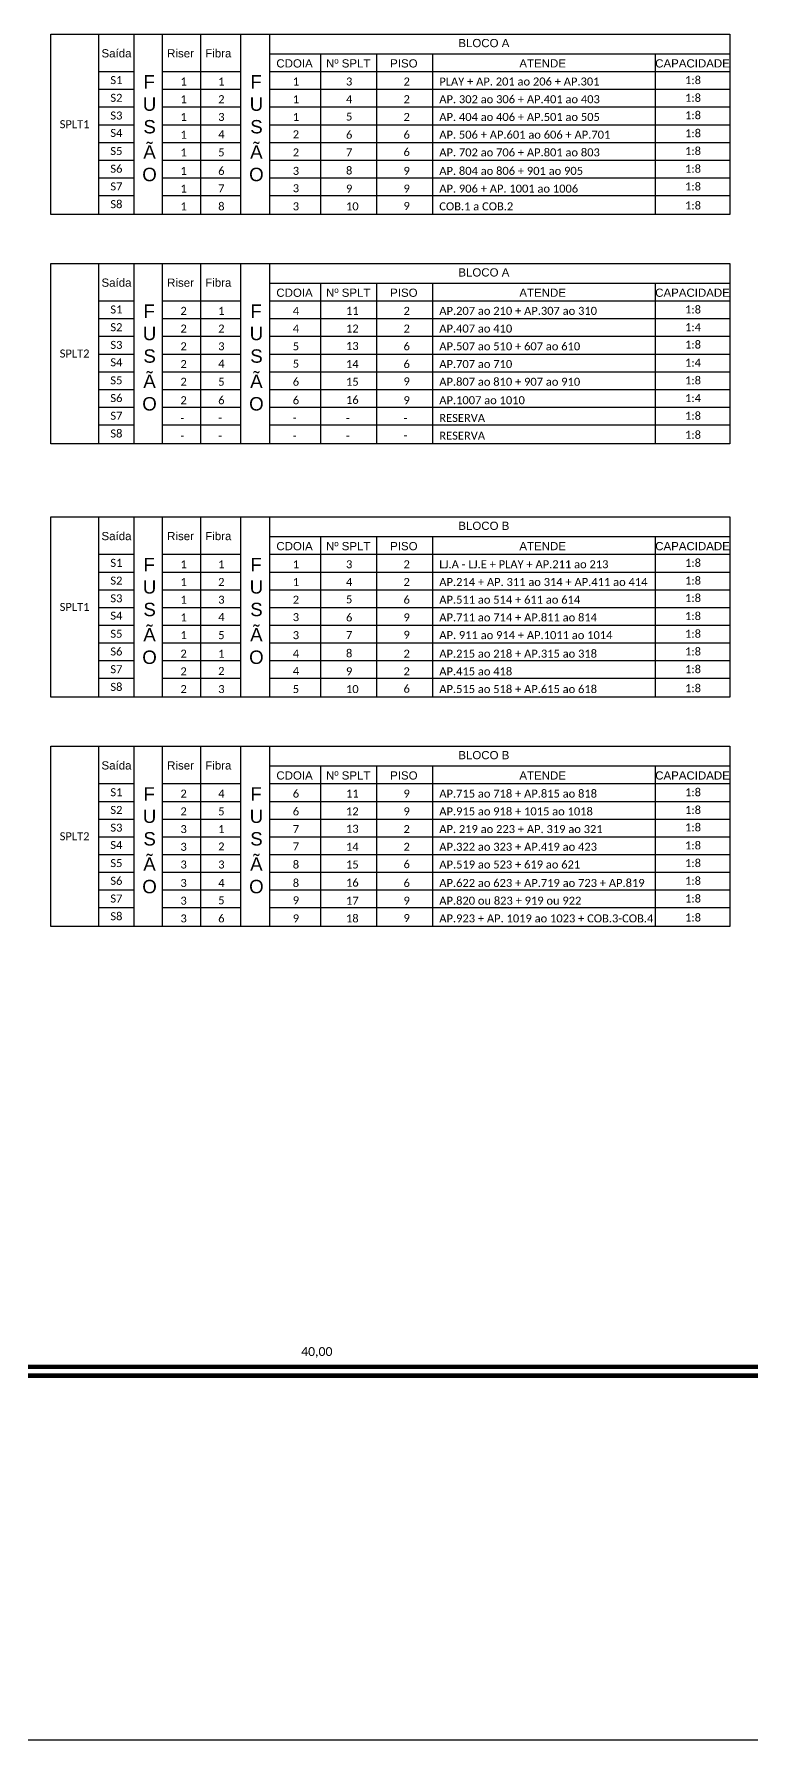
# Model space of a CAD drawing. Header units: millimetres. Extents: x -1286 to 1358, y -500 to 94.
# Drawn here: x 797.9 to 960.4, y -499.8 to -113.7 of the extents above; entities that cross this region are included whole.
import ezdxf
from ezdxf.enums import TextEntityAlignment as Align

# ---------------------------------------------------------------- set-up
doc = ezdxf.new("R2010")
doc.units = ezdxf.units.MM
doc.styles.add('ARIAL', font='arial.ttf')
doc.styles.add('WMF-Calibri0', font='calibri.ttf')

msp = doc.modelspace()

# ---------------------------------------------------------------- linework, layer by layer
for p, q in [((801.73, -113.71), (955.46, -113.71)), ((801.73, -154.55), (801.73, -113.71)), ((812.51, -113.71), (812.51, -154.55)), ((820.47, -113.71), (820.47, -154.55)), ((827.01, -154.55), (827.01, -113.71)), ((835.56, -113.71), (835.56, -154.55)), ((844.67, -113.71), (844.67, -154.55)), ((851.21, -113.71), (851.21, -154.55)), ((955.46, -113.71), (955.46, -154.55)), ((851.21, -118.16), (955.46, -118.16)), ((862.74, -118.16), (862.74, -154.55)), ((875.45, -118.16), (875.45, -154.55)), ((888.13, -118.16), (888.13, -154.55)), ((938.49, -118.16), (938.49, -154.55)), ((812.51, -122.18), (820.47, -122.18)), ((827.01, -122.18), (844.67, -122.18)), ((851.21, -122.18), (955.46, -122.18)), ((812.51, -126.19), (820.47, -126.19)), ((827.01, -126.19), (844.67, -126.19)), ((851.21, -126.19), (955.46, -126.19)), ((812.51, -130.2), (820.47, -130.2)), ((827.01, -130.2), (844.67, -130.2)), ((851.21, -130.2), (955.46, -130.2)), ((812.51, -134.21), (820.47, -134.21)), ((827.01, -134.21), (844.67, -134.21)), ((851.21, -134.21), (955.46, -134.21)), ((812.51, -138.22), (820.47, -138.22)), ((827.01, -138.22), (844.67, -138.22)), ((851.21, -138.22), (955.46, -138.22)), ((812.51, -142.23), (820.47, -142.23)), ((827.01, -142.23), (844.67, -142.23)), ((851.21, -142.23), (955.46, -142.23)), ((812.51, -146.24), (820.47, -146.24)), ((827.01, -146.24), (844.67, -146.24)), ((851.21, -146.24), (955.46, -146.24)), ((812.51, -150.25), (820.47, -150.25)), ((827.01, -150.25), (844.67, -150.25)), ((851.21, -150.25), (955.46, -150.25)), ((955.46, -154.55), (801.73, -154.55)), ((801.73, -165.62), (955.46, -165.62)), ((801.73, -206.46), (801.73, -165.62)), ((812.51, -165.62), (812.51, -206.46)), ((820.47, -165.62), (820.47, -206.46)), ((827.01, -206.46), (827.01, -165.62)), ((835.56, -165.62), (835.56, -206.46)), ((844.67, -165.62), (844.67, -206.46)), ((851.21, -165.62), (851.21, -206.46)), ((955.46, -165.62), (955.46, -206.46)), ((851.21, -170.08), (955.46, -170.08)), ((862.74, -170.08), (862.74, -206.46)), ((875.45, -170.08), (875.45, -206.46)), ((888.13, -170.08), (888.13, -206.46)), ((938.49, -170.08), (938.49, -206.46)), ((812.51, -174.09), (820.47, -174.09)), ((827.01, -174.09), (844.67, -174.09)), ((851.21, -174.09), (955.46, -174.09)), ((812.51, -178.1), (820.47, -178.1)), ((827.01, -178.1), (844.67, -178.1)), ((851.21, -178.1), (955.46, -178.1)), ((812.51, -182.11), (820.47, -182.11)), ((827.01, -182.11), (844.67, -182.11)), ((851.21, -182.11), (955.46, -182.11)), ((812.51, -186.12), (820.47, -186.12)), ((827.01, -186.12), (844.67, -186.12)), ((851.21, -186.12), (955.46, -186.12)), ((812.51, -190.13), (820.47, -190.13)), ((827.01, -190.13), (844.67, -190.13)), ((851.21, -190.13), (955.46, -190.13)), ((812.51, -194.14), (820.47, -194.14)), ((827.01, -194.14), (844.67, -194.14)), ((851.21, -194.14), (955.46, -194.14)), ((812.51, -198.15), (820.47, -198.15)), ((827.01, -198.15), (844.67, -198.15)), ((851.21, -198.15), (955.46, -198.15)), ((812.51, -202.16), (820.47, -202.16)), ((827.01, -202.16), (844.67, -202.16)), ((851.21, -202.16), (955.46, -202.16)), ((955.46, -206.46), (801.73, -206.46)), ((801.73, -222.98), (955.46, -222.98)), ((801.73, -263.82), (801.73, -222.98)), ((812.51, -222.98), (812.51, -263.82)), ((820.47, -222.98), (820.47, -263.82)), ((827.01, -263.82), (827.01, -222.98)), ((835.56, -222.98), (835.56, -263.82)), ((844.67, -222.98), (844.67, -263.82)), ((851.21, -222.98), (851.21, -263.82)), ((955.46, -222.98), (955.46, -263.82)), ((851.21, -227.44), (955.46, -227.44)), ((862.74, -227.44), (862.74, -263.82)), ((875.45, -227.44), (875.45, -263.82)), ((888.13, -227.44), (888.13, -263.82)), ((938.49, -227.44), (938.49, -263.82)), ((812.51, -231.45), (820.47, -231.45)), ((827.01, -231.45), (844.67, -231.45)), ((851.21, -231.45), (955.46, -231.45)), ((812.51, -235.46), (820.47, -235.46)), ((827.01, -235.46), (844.67, -235.46)), ((851.21, -235.46), (955.46, -235.46)), ((812.51, -239.47), (820.47, -239.47)), ((827.01, -239.47), (844.67, -239.47)), ((851.21, -239.47), (955.46, -239.47)), ((812.51, -243.48), (820.47, -243.48)), ((827.01, -243.48), (844.67, -243.48)), ((851.21, -243.48), (955.46, -243.48)), ((812.51, -247.49), (820.47, -247.49)), ((827.01, -247.49), (844.67, -247.49)), ((851.21, -247.49), (955.46, -247.49)), ((812.51, -251.5), (820.47, -251.5)), ((827.01, -251.5), (844.67, -251.5)), ((851.21, -251.5), (955.46, -251.5)), ((812.51, -255.51), (820.47, -255.51)), ((827.01, -255.51), (844.67, -255.51)), ((851.21, -255.51), (955.46, -255.51)), ((812.51, -259.52), (820.47, -259.52)), ((827.01, -259.52), (844.67, -259.52)), ((851.21, -259.52), (955.46, -259.52)), ((955.46, -263.82), (801.73, -263.82)), ((801.73, -274.89), (955.46, -274.89)), ((801.73, -315.73), (801.73, -274.89)), ((812.51, -274.89), (812.51, -315.73)), ((820.47, -274.89), (820.47, -315.73)), ((827.01, -315.73), (827.01, -274.89)), ((835.56, -274.89), (835.56, -315.73)), ((844.67, -274.89), (844.67, -315.73)), ((851.21, -274.89), (851.21, -315.73)), ((955.46, -274.89), (955.46, -315.73)), ((851.21, -279.35), (955.46, -279.35)), ((862.74, -279.35), (862.74, -315.73)), ((875.45, -279.35), (875.45, -315.73)), ((888.13, -279.35), (888.13, -315.73)), ((938.49, -279.35), (938.49, -315.73)), ((812.51, -283.36), (820.47, -283.36)), ((827.01, -283.36), (844.67, -283.36)), ((851.21, -283.36), (955.46, -283.36)), ((812.51, -287.37), (820.47, -287.37)), ((827.01, -287.37), (844.67, -287.37)), ((851.21, -287.37), (955.46, -287.37)), ((812.51, -291.38), (820.47, -291.38)), ((827.01, -291.38), (844.67, -291.38)), ((851.21, -291.38), (955.46, -291.38)), ((812.51, -295.39), (820.47, -295.39)), ((827.01, -295.39), (844.67, -295.39)), ((851.21, -295.39), (955.46, -295.39)), ((812.51, -299.4), (820.47, -299.4)), ((827.01, -299.4), (844.67, -299.4)), ((851.21, -299.4), (955.46, -299.4)), ((812.51, -303.41), (820.47, -303.41)), ((827.01, -303.41), (844.67, -303.41)), ((851.21, -303.41), (955.46, -303.41)), ((812.51, -307.42), (820.47, -307.42)), ((827.01, -307.42), (844.67, -307.42)), ((851.21, -307.42), (955.46, -307.42)), ((812.51, -311.43), (820.47, -311.43)), ((827.01, -311.43), (844.67, -311.43)), ((851.21, -311.43), (955.46, -311.43)), ((955.46, -315.73), (801.73, -315.73)), ((517.43, -499.81), (1358.43, -499.81))]:
    msp.add_line(p, q)
at = {"color": 5, "const_width": 1}
msp.add_lwpolyline([(1125.83, -358.87), (1168.45, -358.87), (1168.45, -417.37), (693.71, -417.37)], dxfattribs=at)
at = {"color": 6, "const_width": 1}
msp.add_lwpolyline([(1140.74, -365.17), (1140.74, -360.87), (1166.45, -360.87), (1166.45, -415.37), (699.05, -415.37)], dxfattribs=at)

# ---------------------------------------------------------------- texts
at = {"style": 'ARIAL'}
for s, p in [('BLOCO A', (899.74, -115.73)), ('Saída', (816.57, -118.05)), ('Riser', (831.07, -118.05)), ('Fibra', (839.62, -118.05)), ('CDOIA', (856.88, -120.33)), ('Nº SPLT', (869.04, -120.33)), ('PISO', (881.63, -120.33)), ('ATENDE', (913.05, -120.33)), ('CAPACIDADE', (946.98, -120.33)), ('Saída', (816.57, -169.96)), ('Riser', (831.07, -169.96)), ('Fibra', (839.62, -169.96)), ('BLOCO A', (899.74, -167.64)), ('CDOIA', (856.88, -172.24)), ('Nº SPLT', (869.04, -172.24)), ('PISO', (881.63, -172.24)), ('ATENDE', (913.05, -172.24)), ('CAPACIDADE', (946.98, -172.24)), ('Saída', (816.57, -227.32)), ('Riser', (831.07, -227.32)), ('Fibra', (839.62, -227.32)), ('BLOCO B', (899.74, -225)), ('CDOIA', (856.88, -229.6)), ('Nº SPLT', (869.04, -229.6)), ('PISO', (881.63, -229.6)), ('ATENDE', (913.05, -229.6)), ('CAPACIDADE', (946.98, -229.6)), ('BLOCO B', (899.74, -276.91)), ('Saída', (816.57, -279.23)), ('Riser', (831.07, -279.23)), ('Fibra', (839.62, -279.23)), ('CDOIA', (856.88, -281.51)), ('Nº SPLT', (869.04, -281.51)), ('PISO', (881.63, -281.51)), ('ATENDE', (913.05, -281.51)), ('CAPACIDADE', (946.98, -281.51))]:
    msp.add_text(s, height=1.86, dxfattribs=at).set_placement(p, align=Align.MIDDLE_CENTER)
at = {"linetype": 'Continuous', "style": 'ARIAL'}
for s, p in [('F', (822.68, -126.02)), ('F', (846.88, -126.02)), ('U', (822.53, -131.07)), ('U', (846.72, -131.07)), ('S', (822.66, -136.18)), ('S', (846.85, -136.18)), ('Ã', (822.64, -141.89)), ('Ã', (846.83, -141.89)), ('O', (822.4, -146.99)), ('O', (846.6, -146.99)), ('F', (822.68, -177.93)), ('F', (846.88, -177.93)), ('U', (822.53, -182.99)), ('U', (846.72, -182.99)), ('S', (822.66, -188.09)), ('S', (846.85, -188.09)), ('Ã', (822.64, -193.8)), ('Ã', (846.83, -193.8)), ('O', (822.4, -198.9)), ('O', (846.6, -198.9)), ('F', (822.68, -235.29)), ('F', (846.88, -235.29)), ('U', (822.53, -240.34)), ('U', (846.72, -240.34)), ('S', (822.66, -245.45)), ('S', (846.85, -245.45)), ('Ã', (822.64, -251.16)), ('Ã', (846.83, -251.16)), ('O', (822.4, -256.26)), ('O', (846.6, -256.26)), ('F', (822.68, -287.2)), ('F', (846.88, -287.2)), ('U', (822.53, -292.26)), ('U', (846.72, -292.26)), ('S', (822.66, -297.36)), ('S', (846.85, -297.36)), ('Ã', (822.64, -303.07)), ('Ã', (846.83, -303.07)), ('O', (822.4, -308.17)), ('O', (846.6, -308.17))]:
    msp.add_text(s, height=3.03, dxfattribs=at).set_placement(p)
at = {"color": 7, "style": 'WMF-Calibri0'}
for s, height, p in [('1', 1.81, (831.05, -125.34)), ('1', 1.81, (839.6, -125.34)), ('1', 1.81, (856.48, -125.34)), ('3', 1.81, (868.53, -125.34)), ('2', 1.81, (881.56, -125.34)), ('PLAY + AP. 201 ao 206 + AP.301', 1.8118, (889.65, -125.34)), ('1', 1.81, (831.05, -129.35)), ('2', 1.81, (839.6, -129.35)), ('1', 1.81, (856.48, -129.35)), ('4', 1.81, (868.53, -129.35)), ('2', 1.81, (881.56, -129.35)), ('AP. 302 ao 306 + AP.401 ao 403', 1.8118, (889.65, -129.35)), ('1', 1.81, (831.05, -133.36)), ('3', 1.81, (839.6, -133.36)), ('1', 1.81, (856.48, -133.36)), ('5', 1.81, (868.53, -133.28)), ('2', 1.81, (881.56, -133.36)), ('AP. 404 ao 406 + AP.501 ao 505', 1.8118, (889.65, -133.36)), ('1', 1.81, (831.05, -137.37)), ('4', 1.81, (839.6, -137.29)), ('2', 1.81, (856.48, -137.29)), ('6', 1.81, (868.53, -137.37)), ('6', 1.81, (881.56, -137.37)), ('AP. 506 + AP.601 ao 606 + AP.701', 1.8118, (889.65, -137.37)), ('1', 1.81, (831.05, -141.38)), ('5', 1.81, (839.6, -141.38)), ('2', 1.81, (856.48, -141.38)), ('7', 1.81, (868.53, -141.38)), ('6', 1.81, (881.56, -141.3)), ('AP. 702 ao 706 + AP.801 ao 803', 1.8118, (889.65, -141.38)), ('1', 1.81, (831.05, -145.57)), ('6', 1.81, (839.6, -145.57)), ('3', 1.81, (856.48, -145.57)), ('8', 1.81, (868.53, -145.49)), ('9', 1.81, (881.56, -145.57)), ('AP. 804 ao 806 + 901 ao 905', 1.8118, (889.65, -145.57)), ('1', 1.81, (831.05, -149.58)), ('7', 1.81, (839.6, -149.5)), ('3', 1.81, (856.48, -149.5)), ('9', 1.81, (868.53, -149.58)), ('9', 1.81, (881.56, -149.58)), ('AP. 906 + AP. 1001 ao 1006', 1.8118, (889.65, -149.58)), ('1', 1.81, (831.05, -153.59)), ('8', 1.81, (839.6, -153.59)), ('3', 1.81, (856.48, -153.59)), ('10', 1.812, (868.53, -153.59)), ('9', 1.81, (881.56, -153.51)), ('COB.1 a COB.2', 1.8118, (889.65, -153.59)), ('2', 1.81, (831.05, -177.25)), ('1', 1.81, (839.6, -177.25)), ('4', 1.81, (856.48, -177.25)), ('11', 1.812, (868.53, -177.25)), ('2', 1.81, (881.56, -177.25)), ('AP.207 ao 210 + AP.307 ao 310', 1.8118, (889.65, -177.25)), ('2', 1.81, (831.05, -181.26)), ('2', 1.81, (839.6, -181.26)), ('4', 1.81, (856.48, -181.26)), ('12', 1.812, (868.53, -181.26)), ('2', 1.81, (881.56, -181.26)), ('AP.407 ao 410', 1.8118, (889.65, -181.26)), ('2', 1.81, (831.05, -185.27)), ('3', 1.81, (839.6, -185.27)), ('5', 1.81, (856.48, -185.27)), ('13', 1.812, (868.53, -185.2)), ('6', 1.81, (881.56, -185.27)), ('AP.507 ao 510 + 607 ao 610', 1.8118, (889.65, -185.27)), ('2', 1.81, (831.05, -189.29)), ('4', 1.81, (839.6, -189.21)), ('5', 1.81, (856.48, -189.21)), ('14', 1.812, (868.53, -189.29)), ('6', 1.81, (881.56, -189.29)), ('AP.707 ao 710', 1.8118, (889.65, -189.29)), ('2', 1.81, (831.05, -193.3)), ('5', 1.81, (839.6, -193.3)), ('6', 1.81, (856.48, -193.3)), ('15', 1.812, (868.53, -193.3)), ('9', 1.81, (881.56, -193.22)), ('AP.807 ao 810 + 907 ao 910', 1.8118, (889.65, -193.3)), ('2', 1.81, (831.05, -197.48)), ('6', 1.81, (839.6, -197.48)), ('6', 1.81, (856.48, -197.48)), ('16', 1.812, (868.53, -197.4)), ('9', 1.81, (881.56, -197.48)), ('AP.1007 ao 1010', 1.8118, (889.65, -197.48)), ('-', 1.81, (831.05, -201.49)), ('-', 1.81, (839.6, -201.41)), ('-', 1.81, (856.48, -201.41)), ('-', 1.81, (868.53, -201.49)), ('-', 1.81, (881.56, -201.49)), ('RESERVA', 1.812, (889.65, -201.49)), ('-', 1.81, (831.05, -205.5)), ('-', 1.81, (839.6, -205.5)), ('-', 1.81, (856.48, -205.5)), ('-', 1.81, (868.53, -205.5)), ('-', 1.81, (881.56, -205.42)), ('RESERVA', 1.812, (889.65, -205.5)), ('1', 1.81, (831.05, -234.61)), ('1', 1.81, (839.6, -234.61)), ('1', 1.81, (856.48, -234.61)), ('3', 1.81, (868.53, -234.61)), ('2', 1.81, (881.56, -234.61)), ('LJ.A - LJ.E + PLAY + AP.211 ao 213', 1.8118, (889.65, -234.61)), ('1', 1.81, (831.05, -238.62)), ('2', 1.81, (839.6, -238.62)), ('1', 1.81, (856.48, -238.62)), ('4', 1.81, (868.53, -238.62)), ('2', 1.81, (881.56, -238.62)), ('AP.214 + AP. 311 ao 314 + AP.411 ao 414 ', 1.8118, (889.65, -238.62)), ('1', 1.81, (831.05, -242.63)), ('3', 1.81, (839.6, -242.63)), ('2', 1.81, (856.48, -242.63)), ('5', 1.81, (868.53, -242.55)), ('6', 1.81, (881.56, -242.63)), ('AP.511 ao 514 + 611 ao 614', 1.8118, (889.65, -242.63)), ('1', 1.81, (831.05, -246.64)), ('4', 1.81, (839.6, -246.57)), ('3', 1.81, (856.48, -246.57)), ('6', 1.81, (868.53, -246.64)), ('9', 1.81, (881.56, -246.64)), ('AP.711 ao 714 + AP.811 ao 814', 1.8118, (889.65, -246.64)), ('1', 1.81, (831.05, -250.65)), ('5', 1.81, (839.6, -250.65)), ('3', 1.81, (856.48, -250.65)), ('7', 1.81, (868.53, -250.65)), ('9', 1.81, (881.56, -250.58)), ('AP. 911 ao 914 + AP.1011 ao 1014', 1.8118, (889.65, -250.65)), ('2', 1.81, (831.05, -254.84)), ('1', 1.81, (839.6, -254.84)), ('4', 1.81, (856.48, -254.84)), ('8', 1.81, (868.53, -254.76)), ('2', 1.81, (881.56, -254.84)), ('AP.215 ao 218 + AP.315 ao 318', 1.8118, (889.65, -254.84)), ('2', 1.81, (831.05, -258.85)), ('2', 1.81, (839.6, -258.77)), ('4', 1.81, (856.48, -258.77)), ('9', 1.81, (868.53, -258.85)), ('2', 1.81, (881.56, -258.85)), ('AP.415 ao 418 ', 1.8118, (889.65, -258.85)), ('2', 1.81, (831.05, -262.86)), ('3', 1.81, (839.6, -262.86)), ('5', 1.81, (856.48, -262.86)), ('10', 1.812, (868.53, -262.86)), ('6', 1.81, (881.56, -262.78)), ('AP.515 ao 518 + AP.615 ao 618', 1.8118, (889.65, -262.86)), ('2', 1.81, (831.05, -286.52)), ('4', 1.81, (839.6, -286.52)), ('6', 1.81, (856.48, -286.52)), ('11', 1.812, (868.53, -286.52)), ('9', 1.81, (881.56, -286.52)), ('AP.715 ao 718 + AP.815 ao 818', 1.8118, (889.65, -286.52)), ('2', 1.81, (831.05, -290.54)), ('5', 1.81, (839.6, -290.54)), ('6', 1.81, (856.48, -290.54)), ('12', 1.812, (868.53, -290.54)), ('9', 1.81, (881.56, -290.54)), ('AP.915 ao 918 + 1015 ao 1018', 1.8118, (889.65, -290.54)), ('3', 1.81, (831.05, -294.55)), ('1', 1.81, (839.6, -294.55)), ('7', 1.81, (856.48, -294.55)), ('13', 1.812, (868.53, -294.47)), ('2', 1.81, (881.56, -294.55)), ('AP. 219 ao 223 + AP. 319 ao 321', 1.8118, (889.65, -294.55)), ('3', 1.81, (831.05, -298.56)), ('2', 1.81, (839.6, -298.48)), ('7', 1.81, (856.48, -298.48)), ('14', 1.812, (868.53, -298.56)), ('2', 1.81, (881.56, -298.56)), ('AP.322 ao 323 + AP.419 ao 423', 1.8118, (889.65, -298.56)), ('3', 1.81, (831.05, -302.57)), ('3', 1.81, (839.6, -302.57)), ('8', 1.81, (856.48, -302.57)), ('15', 1.812, (868.53, -302.57)), ('6', 1.81, (881.56, -302.49)), ('AP.519 ao 523 + 619 ao 621', 1.8118, (889.65, -302.57)), ('3', 1.81, (831.05, -306.75)), ('4', 1.81, (839.6, -306.75)), ('8', 1.81, (856.48, -306.75)), ('16', 1.812, (868.53, -306.67)), ('6', 1.81, (881.56, -306.75)), ('AP.622 ao 623 + AP.719 ao 723 + AP.819', 1.8118, (889.65, -306.75)), ('5', 1.81, (839.6, -310.68)), ('9', 1.81, (856.48, -310.68)), ('AP.820 ou 823 + 919 ou 922', 1.8118, (889.65, -310.76)), ('3', 1.81, (831.05, -310.76)), ('17', 1.812, (868.53, -310.76)), ('9', 1.81, (881.56, -310.76)), ('3', 1.81, (831.05, -314.77)), ('6', 1.81, (839.6, -314.77)), ('9', 1.81, (856.48, -314.77)), ('18', 1.812, (868.53, -314.77)), ('9', 1.81, (881.56, -314.7)), ('AP.923 + AP. 1019 ao 1023 + COB.3-COB.4', 1.8118, (889.65, -314.77))]:
    msp.add_text(s, height=height, dxfattribs=at).set_placement(p)
at = {"color": 3, "style": 'WMF-Calibri0'}
msp.add_text('40,00', height=2, dxfattribs=at).set_placement((858.37, -412.91))
at = {"color": 7, "lineweight": 0, "style": 'WMF-Calibri0', "flags": 8}
for tag, p, s in [('S1', (815.18, -125.02), 'S1'), ('1:8', (945.28, -125.02), '1:8'), ('S2', (815.18, -129.03), 'S2'), ('1:8', (945.28, -129.03), '1:8'), ('S3', (815.18, -133.04), 'S3'), ('1:8', (945.28, -132.97), '1:8'), ('SPLT1', (803.71, -135), 'XX'), ('1:8', (945.28, -137.05), '1:8'), ('S4', (815.18, -136.98), 'S4'), ('S5', (815.18, -141.07), 'S5'), ('1:8', (945.28, -141.07), '1:8'), ('S6', (815.18, -145.08), 'S6'), ('1:8', (945.28, -145.08), '1:8'), ('S7', (815.18, -149.09), 'S7'), ('1:8', (945.28, -149.09), '1:8'), ('S8', (815.18, -153.1), 'S8'), ('1:8', (945.28, -153.39), '1:8'), ('S1', (815.18, -176.94), 'S1'), ('1:8', (945.28, -176.94), '1:8'), ('S2', (815.18, -180.95), 'S2'), ('1:4', (945.28, -180.95), '1:8'), ('SPLT2', (803.71, -186.91), 'XX'), ('S3', (815.18, -184.96), 'S3'), ('1:8', (945.28, -184.88), '1:8'), ('S4', (815.18, -188.89), 'S4'), ('1:4', (945.28, -188.97), '1:8'), ('S5', (815.18, -192.98), 'S5'), ('1:8', (945.28, -192.98), '1:8'), ('S6', (815.18, -196.99), 'S6'), ('1:4', (945.28, -196.99), '1:8'), ('S7', (815.18, -201), 'S7'), ('1:8', (945.28, -201), '1:8'), ('S8', (815.18, -205.01), 'S8'), ('1:8', (945.28, -205.3), '1:8'), ('S1', (815.18, -234.29), 'S1'), ('1:8', (945.28, -234.29), '1:8'), ('S2', (815.18, -238.31), 'S2'), ('1:8', (945.28, -238.31), '1:8'), ('SPLT1', (803.71, -244.27), 'XX'), ('S3', (815.18, -242.32), 'S3'), ('1:8', (945.28, -242.24), '1:8'), ('S4', (815.18, -246.25), 'S4'), ('1:8', (945.28, -246.33), '1:8'), ('S5', (815.18, -250.34), 'S5'), ('1:8', (945.28, -250.34), '1:8'), ('S6', (815.18, -254.35), 'S6'), ('1:8', (945.28, -254.35), '1:8'), ('S7', (815.18, -258.36), 'S7'), ('1:8', (945.28, -258.36), '1:8'), ('S8', (815.18, -262.37), 'S8'), ('1:8', (945.28, -262.66), '1:8'), ('S1', (815.18, -286.21), 'S1'), ('1:8', (945.28, -286.21), '1:8'), ('S2', (815.18, -290.22), 'S2'), ('1:8', (945.28, -290.22), '1:8'), ('S3', (815.18, -294.23), 'S3'), ('1:8', (945.28, -294.15), '1:8'), ('SPLT2', (803.71, -296.18), 'XX'), ('S4', (815.18, -298.16), 'S4'), ('1:8', (945.28, -298.24), '1:8'), ('S5', (815.18, -302.25), 'S5'), ('1:8', (945.28, -302.25), '1:8'), ('S6', (815.18, -306.26), 'S6'), ('1:8', (945.28, -306.26), '1:8'), ('S7', (815.18, -310.27), 'S7'), ('1:8', (945.28, -310.27), '1:8'), ('S8', (815.18, -314.28), 'S8'), ('1:8', (945.28, -314.57), '1:8')]:
    msp.add_attdef(tag, p, s, height=1.812, dxfattribs=at)

doc.saveas('drawing.dxf')
